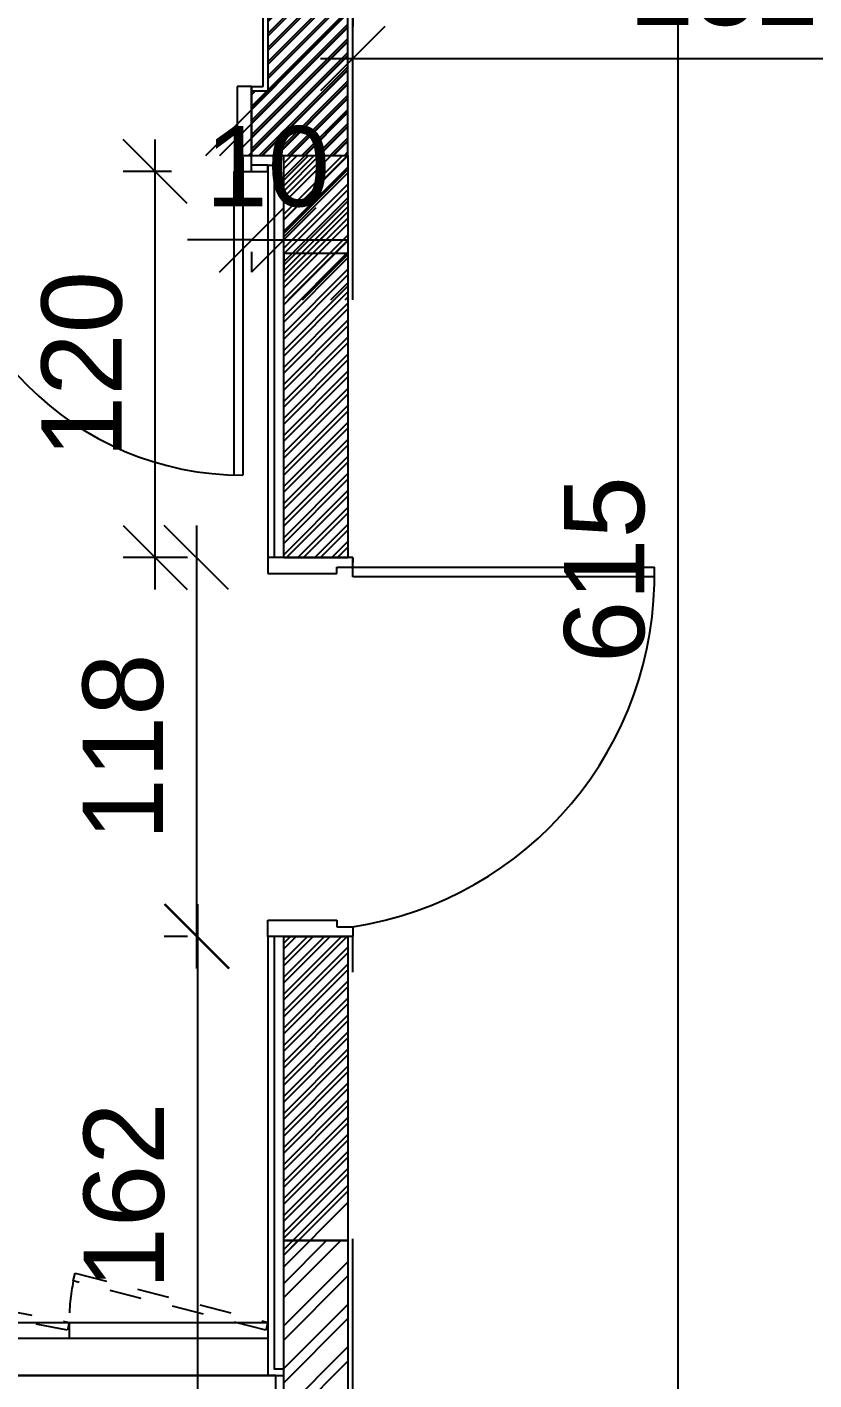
# Model space of a CAD drawing. Header units: metres. Extents: x 0 to 44.4, y -5.9 to 58.5.
# Drawn here: x 31.694 to 34.145, y 12.836 to 17.05 of the extents above; entities that cross this region are included whole.
import ezdxf

# ---------------------------------------------------------------- set-up
doc = ezdxf.new("R2010")
doc.units = ezdxf.units.M
doc.header["$MEASUREMENT"] = 0
doc.header["$PDMODE"] = 3
doc.header["$PDSIZE"] = 0.3
doc.linetypes.add('HIDDEN2', pattern=[0.1875, 0.125, -0.0625])
doc.layers.get('0').update_dxf_attribs({"linetype": 'CONTINUOUS'})
doc.layers.get('DEFPOINTS').update_dxf_attribs({"linetype": 'CONTINUOUS'})
for name, color, linetype in [('a-dim', 3, 'CONTINUOUS'), ('A-Door', 1, 'CONTINUOUS'), ('A-HATCH-CONC', 8, 'CONTINUOUS'), ('A-HATCH-WALL', 8, 'CONTINUOUS'), ('A-PLASTER', 8, 'CONTINUOUS'), ('A-PORTE', 1, 'CONTINUOUS'), ('A-proj-wood', 5, 'CONTINUOUS'), ('A-PROJECTION', 8, 'CONTINUOUS'), ('A-sect-marble', 1, 'CONTINUOUS'), ('A-WALL', 4, 'CONTINUOUS'), ('S-2ND-3RD-4-5-6TH$0$A-SHAFT 2-3-4-5-6', 8, 'CONTINUOUS'), ('S-2ND-3RD-4-5-6TH$0$A-STR 2-3-4-5-6', 2, 'CONTINUOUS')]:
    doc.layers.add(name, color=color, linetype=linetype)
doc.styles.add('A100-STEXT', font='ARIAL.TTF', dxfattribs={"height": 0.25})
doc.dimstyles.new('A100-DIM', dxfattribs={"dimtxt": 0.25, "dimasz": 0.2, "dimexe": 0.1, "dimexo": 0.3, "dimgap": 0.1, "dimtad": 1, "dimlfac": 100, "dimrnd": 0.5, "dimdsep": 46, "dimtxsty": 'A100-STEXT', "dimblk1": 'OBLIQUE', "dimblk2": 'OBLIQUE', "dimsah": 1, "dimcen": -0.05, "dimdle": 0.1, "dimclrd": 15, "dimclre": 15, "dimclrt": 256, "dimadec": 0, "dimazin": 0, "dimtfac": 0.28, "dimtix": 1, "dimtmove": 2, "dimatfit": 3, "dimldrblk": 'OBLIQUE', "dimfxl": 0, "dimtolj": 1, "dimarcsym": 0})
doc.dimstyles.new('dim-law', dxfattribs={"dimtxt": 0.25, "dimasz": 0.2, "dimexe": 0.1, "dimexo": 0.3, "dimgap": 0.1, "dimtad": 1, "dimlfac": 100, "dimdsep": 46, "dimtxsty": 'A100-STEXT', "dimblk1": 'OBLIQUE', "dimblk2": 'OBLIQUE', "dimsah": 1, "dimcen": -0.05, "dimdle": 0.1, "dimclrd": 15, "dimclre": 15, "dimclrt": 256, "dimadec": 0, "dimazin": 0, "dimtfac": 0.28, "dimtix": 1, "dimtmove": 2, "dimatfit": 3, "dimldrblk": 'OBLIQUE', "dimfxl": 0, "dimtolj": 1, "dimarcsym": 0})
pattern_1 = [(45, (-320.71739, 136.79094), (-0.022097087, 0.022097087), [])]
pattern_2 = [(45, (-139.766827, -8.86163), (-0.022097087, 0.022097087), [])]
pattern_3 = [(45, (-83.039656, -27.683513), (-0.026516504, 0.026516504), []), (45, (-83.021978, -27.683513), (-0.026516504, 0.026516504), [])]

# ---------------------------------------------------------------- blocks, each defined once
blk = doc.blocks.new('_OBLIQUE')
at = {"color": 0, "linetype": 'ByBlock'}
blk.add_line((-0.5, -0.5), (0.5, 0.5), dxfattribs=at)
blk = doc.blocks.new('*D944')
at = {"layer": 'a-dim', "color": 15, "lineweight": -2}
for p, q in [((32.2211, 15.4975), (32.2211, 14.1175)), ((32.1934, 15.3975), (32.1211, 15.3975)), ((32.1434, 14.2175), (32.1211, 14.2175))]:
    blk.add_line(p, q, dxfattribs=at)
at = {"layer": 'DEFPOINTS', "color": 0}
for p in [(32.4934, 15.3975), (32.2211, 14.2175), (32.4434, 14.2175)]:
    blk.add_point(p, dxfattribs=at)
at = {"layer": 'a-dim', "color": 15, "lineweight": -2, "xscale": 0.2, "yscale": 0.2, "zscale": 0.2}
for p, rotation in [((32.2211, 15.3975), 90), ((32.2211, 14.2175), 270)]:
    blk.add_blockref('_OBLIQUE', p, dxfattribs=dict(at, rotation=rotation))
at = {"layer": 'a-dim', "insert": (31.9935, 14.8075), "char_height": 0.25, "attachment_point": 5, "rotation": 90, "style": 'A100-STEXT'}
blk.add_mtext('\\A1;118', dxfattribs=at)
blk = doc.blocks.new('*D945')
at = {"layer": 'a-dim', "color": 15, "lineweight": -2}
for p, q in [((32.3934, 16.387), (32.1934, 16.387)), ((32.3934, 16.387), (32.4934, 16.387)), ((32.4934, 16.387), (32.6934, 16.387)), ((32.3934, 16.35), (32.3934, 16.287)), ((32.4934, 16.35), (32.4934, 16.287))]:
    blk.add_line(p, q, dxfattribs=at)
at = {"layer": 'DEFPOINTS', "color": 0}
for p in [(32.3934, 16.65), (32.4934, 16.65), (32.4934, 16.387)]:
    blk.add_point(p, dxfattribs=at)
at = {"layer": 'a-dim', "color": 15, "lineweight": -2, "xscale": 0.2, "yscale": 0.2, "zscale": 0.2}
blk.add_blockref('_OBLIQUE', (32.3934, 16.387), dxfattribs=at)
at = {"layer": 'a-dim', "color": 15, "lineweight": -2, "xscale": 0.2, "yscale": 0.2, "zscale": 0.2, "rotation": 180}
blk.add_blockref('_OBLIQUE', (32.4934, 16.387), dxfattribs=at)
at = {"layer": 'a-dim', "insert": (32.4434, 16.6146), "char_height": 0.25, "attachment_point": 5, "style": 'A100-STEXT'}
blk.add_mtext('\\A1;10', dxfattribs=at)
blk = doc.blocks.new('*D970')
at = {"layer": 'a-dim', "color": 15, "lineweight": -2}
for p, q in [((32.0928, 15.2975), (32.0928, 16.7)), ((32.1434, 16.6), (31.9928, 16.6)), ((32.1434, 15.3975), (31.9928, 15.3975))]:
    blk.add_line(p, q, dxfattribs=at)
at = {"layer": 'DEFPOINTS', "color": 0}
for p in [(32.0928, 16.6), (32.4434, 16.6), (32.4434, 15.3975)]:
    blk.add_point(p, dxfattribs=at)
at = {"layer": 'a-dim', "color": 15, "lineweight": -2, "xscale": 0.2, "yscale": 0.2, "zscale": 0.2}
for p, rotation in [((32.0928, 16.6), 90), ((32.0928, 15.3975), 270)]:
    blk.add_blockref('_OBLIQUE', p, dxfattribs=dict(at, rotation=rotation))
at = {"layer": 'a-dim', "insert": (31.8651, 15.9987), "char_height": 0.25, "attachment_point": 5, "rotation": 90, "style": 'A100-STEXT'}
blk.add_mtext('\\A1;120', dxfattribs=at)
blk = doc.blocks.new('*D947')
at = {"layer": 'a-dim', "color": 15, "lineweight": -2}
for p, q in [((32.2211, 15.4975), (32.2211, 14.1175)), ((32.1934, 15.3975), (32.1211, 15.3975)), ((32.1434, 14.2175), (32.1211, 14.2175))]:
    blk.add_line(p, q, dxfattribs=at)
at = {"layer": 'DEFPOINTS', "color": 0}
for p in [(32.4934, 15.3975), (32.2211, 14.2175), (32.4434, 14.2175)]:
    blk.add_point(p, dxfattribs=at)
at = {"layer": 'a-dim', "color": 15, "lineweight": -2, "xscale": 0.2, "yscale": 0.2, "zscale": 0.2}
for p, rotation in [((32.2211, 15.3975), 90), ((32.2211, 14.2175), 270)]:
    blk.add_blockref('_OBLIQUE', p, dxfattribs=dict(at, rotation=rotation))
at = {"layer": 'a-dim', "insert": (31.9935, 14.8075), "char_height": 0.25, "attachment_point": 5, "rotation": 90, "style": 'A100-STEXT'}
blk.add_mtext('\\A1;118', dxfattribs=at)
blk = doc.blocks.new('*D948')
at = {"layer": 'a-dim', "color": 15, "lineweight": -2}
for p, q in [((32.3934, 16.387), (32.1934, 16.387)), ((32.3934, 16.387), (32.4934, 16.387)), ((32.4934, 16.387), (32.6934, 16.387)), ((32.3934, 16.35), (32.3934, 16.287)), ((32.4934, 16.35), (32.4934, 16.287))]:
    blk.add_line(p, q, dxfattribs=at)
at = {"layer": 'DEFPOINTS', "color": 0}
for p in [(32.3934, 16.65), (32.4934, 16.65), (32.4934, 16.387)]:
    blk.add_point(p, dxfattribs=at)
at = {"layer": 'a-dim', "color": 15, "lineweight": -2, "xscale": 0.2, "yscale": 0.2, "zscale": 0.2}
blk.add_blockref('_OBLIQUE', (32.3934, 16.387), dxfattribs=at)
at = {"layer": 'a-dim', "color": 15, "lineweight": -2, "xscale": 0.2, "yscale": 0.2, "zscale": 0.2, "rotation": 180}
blk.add_blockref('_OBLIQUE', (32.4934, 16.387), dxfattribs=at)
at = {"layer": 'a-dim', "insert": (32.4434, 16.6146), "char_height": 0.25, "attachment_point": 5, "style": 'A100-STEXT'}
blk.add_mtext('\\A1;10', dxfattribs=at)
blk = doc.blocks.new('*D971')
at = {"layer": 'a-dim', "color": 15, "lineweight": -2}
for p, q in [((32.0928, 15.2975), (32.0928, 16.7)), ((32.1434, 16.6), (31.9928, 16.6)), ((32.1434, 15.3975), (31.9928, 15.3975))]:
    blk.add_line(p, q, dxfattribs=at)
at = {"layer": 'DEFPOINTS', "color": 0}
for p in [(32.0928, 16.6), (32.4434, 16.6), (32.4434, 15.3975)]:
    blk.add_point(p, dxfattribs=at)
at = {"layer": 'a-dim', "color": 15, "lineweight": -2, "xscale": 0.2, "yscale": 0.2, "zscale": 0.2}
for p, rotation in [((32.0928, 16.6), 90), ((32.0928, 15.3975), 270)]:
    blk.add_blockref('_OBLIQUE', p, dxfattribs=dict(at, rotation=rotation))
at = {"layer": 'a-dim', "insert": (31.8651, 15.9987), "char_height": 0.25, "attachment_point": 5, "rotation": 90, "style": 'A100-STEXT'}
blk.add_mtext('\\A1;120', dxfattribs=at)
blk = doc.blocks.new('*D952')
at = {"layer": 'a-dim', "color": 15, "lineweight": -2}
for p, q in [((33.7211, 18.535), (33.7211, 12.185)), ((33.0084, 18.435), (33.8211, 18.435)), ((33.0084, 12.285), (33.8211, 12.285))]:
    blk.add_line(p, q, dxfattribs=at)
at = {"layer": 'DEFPOINTS', "color": 0}
for p in [(32.7084, 18.435), (32.7084, 12.285), (33.7211, 12.285)]:
    blk.add_point(p, dxfattribs=at)
at = {"layer": 'a-dim', "color": 15, "lineweight": -2, "xscale": 0.2, "yscale": 0.2, "zscale": 0.2}
for p, rotation in [((33.7211, 18.435), 90), ((33.7211, 12.285), 270)]:
    blk.add_blockref('_OBLIQUE', p, dxfattribs=dict(at, rotation=rotation))
at = {"layer": 'a-dim', "insert": (33.4934, 15.36), "char_height": 0.25, "attachment_point": 5, "rotation": 90, "style": 'A100-STEXT'}
blk.add_mtext('\\A1;615', dxfattribs=at)
blk = doc.blocks.new('*D953')
at = {"layer": 'a-dim', "color": 15, "lineweight": -2}
for p, q in [((32.7084, 17.115), (32.7084, 17.0515)), ((35.0284, 17.115), (35.0284, 17.0515)), ((35.1284, 16.9515), (32.6084, 16.9515))]:
    blk.add_line(p, q, dxfattribs=at)
at = {"layer": 'DEFPOINTS', "color": 0}
for p in [(32.7084, 16.9515), (32.7084, 16.815), (35.0284, 16.815)]:
    blk.add_point(p, dxfattribs=at)
at = {"layer": 'a-dim', "color": 15, "lineweight": -2, "xscale": 0.2, "yscale": 0.2, "zscale": 0.2}
for p, rotation in [((32.7084, 16.9515), 179.9999999989713), ((35.0284, 16.9515), 359.9999999989712)]:
    blk.add_blockref('_OBLIQUE', p, dxfattribs=dict(at, rotation=rotation))
at = {"layer": 'a-dim', "insert": (33.8684, 17.1793), "char_height": 0.25, "attachment_point": 5, "rotation": 360, "style": 'A100-STEXT'}
blk.add_mtext('\\A1;232', dxfattribs=at)

msp = doc.modelspace()

# ---------------------------------------------------------------- hatches: boundary and pattern name
at = {"layer": 'A-HATCH-CONC'}
h = msp.add_hatch(dxfattribs=at)
h.set_pattern_fill('ANSI31', color=256, scale=0.25, angle=-720, style=0)
h.set_pattern_definition(pattern_2)
h.paths.add_polyline_path([(32.39337, 16.85), (32.39337, 16.65), (32.69337, 16.65), (32.69337, 17.15), (32.44337, 17.15), (32.44337, 17.05), (32.44337, 16.85)])
h.paths.add_polyline_path([(31.34337, 16.65), (31.34337, 17.05), (27.76837, 17.05), (27.76837, 20.15658), (27.36837, 20.15658), (27.36837, 3.57), (27.76837, 3.57), (27.76837, 12.85), (29.61837, 12.85), (29.91837, 12.85), (29.91837, 13.5), (29.66837, 13.5), (29.66837, 13.1), (29.36837, 13.1), (29.36837, 13.15), (27.76837, 13.15), (27.76837, 16.65), (29.36837, 16.65), (29.36837, 16.7), (29.66837, 16.7), (29.66837, 16.3), (29.91837, 16.3), (29.91837, 16.65)])
h = msp.add_hatch(dxfattribs=at)
h.set_pattern_fill('ANSI31', color=256, scale=0.25, angle=-720, style=0)
h.set_pattern_definition(pattern_2)
h.paths.add_polyline_path([(32.39337, 16.85), (32.39337, 16.65), (32.69337, 16.65), (32.69337, 17.15), (32.44337, 17.15), (32.44337, 17.05), (32.44337, 16.85)])
h.paths.add_polyline_path([(31.34337, 16.65), (31.34337, 17.05), (27.76837, 17.05), (27.76837, 20.15658), (27.36837, 20.15658), (27.36837, 3.57), (27.76837, 3.57), (27.76837, 12.85), (29.61837, 12.85), (29.91837, 12.85), (29.91837, 13.5), (29.66837, 13.5), (29.66837, 13.1), (29.36837, 13.1), (29.36837, 13.15), (27.76837, 13.15), (27.76837, 16.65), (29.36837, 16.65), (29.36837, 16.7), (29.66837, 16.7), (29.66837, 16.3), (29.91837, 16.3), (29.91837, 16.65)])
h = msp.add_hatch(dxfattribs=at)
h.set_pattern_fill('ANSI31', color=256, scale=0.25, style=0)
h.set_pattern_definition(pattern_1)
h.paths.add_polyline_path([(32.44337, 16.85), (32.39337, 16.85), (32.39337, 16.65), (32.69337, 16.65), (32.69337, 17.15), (32.44337, 17.15), (32.44337, 17.05)])
h = msp.add_hatch(dxfattribs=at)
h.set_pattern_fill('ANSI31', color=256, scale=0.25, style=0)
h.set_pattern_definition(pattern_1)
h.paths.add_polyline_path([(32.44337, 16.85), (32.39337, 16.85), (32.39337, 16.65), (32.69337, 16.65), (32.69337, 17.15), (32.44337, 17.15), (32.44337, 17.05)])
at = {"layer": 'A-HATCH-WALL'}
h = msp.add_hatch(dxfattribs=at)
h.set_pattern_fill('ANSI32', color=256, scale=0.25, style=0)
h.paths.add_polyline_path([(32.69337, 16.65), (32.49337, 16.65), (32.49337, 16.2), (32.69337, 16.2)])
h = msp.add_hatch(dxfattribs=at)
h.set_pattern_fill('ANSI32', color=256, scale=0.1, style=0)
h.set_pattern_definition(pattern_3)
h.paths.add_polyline_path([(32.49337, 15.3975), (32.69337, 15.3975), (32.69337, 16.65), (32.49337, 16.65)])
h = msp.add_hatch(dxfattribs=at)
h.set_pattern_fill('ANSI32', color=256, scale=0.25, style=0)
h.paths.add_polyline_path([(32.69337, 16.65), (32.49337, 16.65), (32.49337, 16.2), (32.69337, 16.2)])
h = msp.add_hatch(dxfattribs=at)
h.set_pattern_fill('ANSI32', color=256, scale=0.1, style=0)
h.set_pattern_definition(pattern_3)
h.paths.add_polyline_path([(32.49337, 15.3975), (32.69337, 15.3975), (32.69337, 16.65), (32.49337, 16.65)])

# ---------------------------------------------------------------- linework, layer by layer
at = {"layer": 'a-dim', "color": 15}
for p, q in [((32.22432, 14.3175), (32.22432, 12.5)), ((32.22432, 14.3175), (32.22432, 12.5)), ((32.19337, 14.2175), (32.12432, 14.2175)), ((32.19337, 14.2175), (32.12432, 14.2175))]:
    msp.add_line(p, q, dxfattribs=at)
at = {"layer": 'a-dim'}
for p, q in [((32.49337, 12.6), (32.49337, 14.2175)), ((32.49337, 14.2175), (32.69337, 14.2175)), ((32.49337, 12.6), (32.49337, 14.2175)), ((32.49337, 14.2175), (32.69337, 14.2175)), ((32.69337, 14.2175), (32.69337, 13.06964)), ((32.69337, 14.2175), (32.69337, 13.06964))]:
    msp.add_line(p, q, dxfattribs=at)
at = {"layer": 'A-Door', "linetype": 'HIDDEN2', "ltscale": 0.5}
for points in [[(32.43717, 12.99078), (31.83771, 13.14407), (31.84391, 13.16829), (32.44337, 13.015)], [(31.8199, 12.99045), (31.21226, 13.10715), (31.21697, 13.1317), (31.82462, 13.015)]]:
    msp.add_lwpolyline(points, close=True, dxfattribs=at)
msp.add_arc((32.49286, 13.0124), 0.66824, 168.6366, 179.77711, dxfattribs=at)
at = {"layer": 'A-HATCH-CONC'}
for p, q in [((32.25054, 16.65), (32.69337, 17.09282)), ((32.29474, 16.65), (32.69337, 17.04863)), ((32.33893, 16.65), (32.69337, 17.00444)), ((32.38313, 16.65), (32.69337, 16.96024)), ((32.38313, 16.65), (32.69337, 16.96024)), ((32.38313, 16.65), (32.69337, 16.96024)), ((32.42732, 16.65), (32.69337, 16.91605)), ((32.42732, 16.65), (32.69337, 16.91605)), ((32.42732, 16.65), (32.69337, 16.91605)), ((32.47151, 16.65), (32.69337, 16.87185)), ((32.47151, 16.65), (32.69337, 16.87185)), ((32.47151, 16.65), (32.69337, 16.87185)), ((32.51571, 16.65), (32.69337, 16.82766)), ((32.51571, 16.65), (32.69337, 16.82766)), ((32.51571, 16.65), (32.69337, 16.82766)), ((32.5599, 16.65), (32.69337, 16.78347)), ((32.5599, 16.65), (32.69337, 16.78347)), ((32.5599, 16.65), (32.69337, 16.78347)), ((32.6041, 16.65), (32.69337, 16.73927)), ((32.6041, 16.65), (32.69337, 16.73927)), ((32.6041, 16.65), (32.69337, 16.73927)), ((32.64829, 16.65), (32.69337, 16.69508)), ((32.64829, 16.65), (32.69337, 16.69508)), ((32.64829, 16.65), (32.69337, 16.69508)), ((32.69249, 16.65), (32.69337, 16.65088)), ((32.69249, 16.65), (32.69337, 16.65088)), ((32.69249, 16.65), (32.69337, 16.65088))]:
    msp.add_line(p, q, dxfattribs=at)
at = {"layer": 'A-HATCH-WALL'}
for p, q in [((32.49337, 16.58347), (32.5599, 16.65)), ((32.49337, 16.45088), (32.69249, 16.65)), ((32.49337, 16.53927), (32.6041, 16.65)), ((32.49337, 16.40669), (32.69337, 16.60669)), ((32.52007, 16.345), (32.69337, 16.5183)), ((32.56426, 16.345), (32.69337, 16.47411)), ((32.49337, 14.19619), (32.51468, 14.2175)), ((32.49337, 14.14316), (32.56771, 14.2175)), ((32.49337, 14.09013), (32.62074, 14.2175)), ((32.49337, 14.03709), (32.67378, 14.2175)), ((32.49337, 14.17851), (32.53235, 14.2175)), ((32.49337, 14.12548), (32.58539, 14.2175)), ((32.49337, 14.07245), (32.63842, 14.2175)), ((32.49337, 14.01941), (32.69145, 14.2175)), ((32.49337, 14.19619), (32.51468, 14.2175)), ((32.49337, 14.14316), (32.56771, 14.2175)), ((32.49337, 14.09013), (32.62074, 14.2175)), ((32.49337, 14.03709), (32.67378, 14.2175)), ((32.49337, 14.17851), (32.53235, 14.2175)), ((32.49337, 14.12548), (32.58539, 14.2175)), ((32.49337, 14.07245), (32.63842, 14.2175)), ((32.49337, 14.01941), (32.69145, 14.2175)), ((32.49337, 13.98406), (32.69337, 14.18406)), ((32.49337, 13.98406), (32.69337, 14.18406)), ((32.49337, 13.96638), (32.69337, 14.16638)), ((32.49337, 13.96638), (32.69337, 14.16638)), ((32.49337, 13.93103), (32.69337, 14.13103)), ((32.49337, 13.93103), (32.69337, 14.13103)), ((32.49337, 13.91335), (32.69337, 14.11335)), ((32.49337, 13.91335), (32.69337, 14.11335)), ((32.49337, 13.87799), (32.69337, 14.07799)), ((32.49337, 13.87799), (32.69337, 14.07799)), ((32.49337, 13.86032), (32.69337, 14.06032)), ((32.49337, 13.86032), (32.69337, 14.06032)), ((32.49337, 13.82496), (32.69337, 14.02496)), ((32.49337, 13.82496), (32.69337, 14.02496)), ((32.49337, 13.80728), (32.69337, 14.00728)), ((32.49337, 13.80728), (32.69337, 14.00728)), ((32.49337, 13.77193), (32.69337, 13.97193)), ((32.49337, 13.77193), (32.69337, 13.97193)), ((32.49337, 13.75425), (32.69337, 13.95425)), ((32.49337, 13.75425), (32.69337, 13.95425)), ((32.49337, 13.71889), (32.69337, 13.91889)), ((32.49337, 13.71889), (32.69337, 13.91889)), ((32.49337, 13.70122), (32.69337, 13.90122)), ((32.49337, 13.70122), (32.69337, 13.90122)), ((32.49337, 13.66586), (32.69337, 13.86586)), ((32.49337, 13.66586), (32.69337, 13.86586)), ((32.49337, 13.64818), (32.69337, 13.84818)), ((32.49337, 13.64818), (32.69337, 13.84818)), ((32.49337, 13.61283), (32.69337, 13.81283)), ((32.49337, 13.61283), (32.69337, 13.81283)), ((32.49337, 13.59515), (32.69337, 13.79515)), ((32.49337, 13.59515), (32.69337, 13.79515)), ((32.49337, 13.5598), (32.69337, 13.7598)), ((32.49337, 13.5598), (32.69337, 13.7598)), ((32.49337, 13.54212), (32.69337, 13.74212)), ((32.49337, 13.54212), (32.69337, 13.74212)), ((32.49337, 13.50676), (32.69337, 13.70676)), ((32.49337, 13.50676), (32.69337, 13.70676)), ((32.49337, 13.48908), (32.69337, 13.68908)), ((32.49337, 13.48908), (32.69337, 13.68908)), ((32.49337, 13.45373), (32.69337, 13.65373)), ((32.49337, 13.45373), (32.69337, 13.65373)), ((32.49337, 13.43605), (32.69337, 13.63605)), ((32.49337, 13.43605), (32.69337, 13.63605)), ((32.49337, 13.4007), (32.69337, 13.6007)), ((32.49337, 13.4007), (32.69337, 13.6007)), ((32.49337, 13.38302), (32.69337, 13.58302)), ((32.49337, 13.38302), (32.69337, 13.58302)), ((32.49337, 13.34766), (32.69337, 13.54766)), ((32.49337, 13.34766), (32.69337, 13.54766)), ((32.49337, 13.32999), (32.69337, 13.52999)), ((32.49337, 13.32999), (32.69337, 13.52999)), ((32.49337, 13.29463), (32.69337, 13.49463)), ((32.49337, 13.29463), (32.69337, 13.49463)), ((32.49337, 13.27695), (32.69337, 13.47695)), ((32.49337, 13.27695), (32.69337, 13.47695)), ((32.49337, 13.2416), (32.69337, 13.4416)), ((32.49337, 13.2416), (32.69337, 13.4416)), ((32.49337, 13.22392), (32.69337, 13.42392)), ((32.49337, 13.22392), (32.69337, 13.42392)), ((32.49337, 13.18856), (32.69337, 13.38856)), ((32.49337, 13.18856), (32.69337, 13.38856)), ((32.49337, 13.2689), (32.49447, 13.27)), ((32.49337, 13.13632), (32.62705, 13.27)), ((32.49337, 13.22471), (32.53866, 13.27)), ((32.49337, 13.09213), (32.67124, 13.27)), ((32.49337, 13.00374), (32.69337, 13.20374)), ((32.49337, 12.95954), (32.69337, 13.15954)), ((32.49337, 12.87116), (32.69337, 13.07116)), ((32.49337, 12.82696), (32.69337, 13.02696)), ((32.49337, 12.73857), (32.69337, 12.93857)), ((32.49337, 12.69438), (32.69337, 12.89438))]:
    msp.add_line(p, q, dxfattribs=at)
at = {"layer": 'A-PLASTER'}
for p, q in [((32.70837, 16.345), (32.70837, 17.15)), ((32.70837, 15.3975), (32.70837, 15.3825)), ((32.70837, 15.3975), (32.70837, 15.3825)), ((32.70837, 14.10598), (32.70837, 14.21598)), ((32.70837, 14.10598), (32.70837, 14.21598))]:
    msp.add_line(p, q, dxfattribs=at)
for points in [[(28.39837, 20.03), (28.39837, 20.015), (32.42837, 20.015), (32.42837, 16.865)], [(28.39837, 20.03), (28.39837, 20.015), (32.42837, 20.015), (32.42837, 16.865)], [(32.70837, 16.2), (32.70837, 17.15)], [(32.70837, 16.2), (32.70837, 17.15)], [(32.39337, 16.865), (32.42837, 16.865), (32.42837, 16.865)], [(32.39337, 16.865), (32.42837, 16.865), (32.42837, 16.865)], [(29.63516, 12.285), (32.70837, 12.285), (32.70837, 13.275)]]:
    msp.add_lwpolyline(points, dxfattribs=at)
at = {"layer": 'A-PORTE'}
for p, q in [((32.39337, 16.865), (32.34837, 16.865)), ((32.34837, 16.865), (32.34837, 16.645)), ((32.39337, 16.865), (32.34837, 16.865)), ((32.34837, 16.865), (32.34837, 16.645)), ((32.39337, 16.865), (32.34837, 16.865)), ((32.34837, 16.865), (32.34837, 16.645)), ((32.39337, 16.865), (32.34837, 16.865)), ((32.34837, 16.865), (32.34837, 16.645)), ((32.39337, 16.6), (32.39337, 16.865)), ((32.39337, 16.6), (32.39337, 16.865)), ((32.39337, 16.6), (32.39337, 16.865)), ((32.39337, 16.6), (32.39337, 16.865)), ((32.34837, 16.645), (32.36637, 16.645)), ((32.34837, 16.645), (32.36637, 16.645)), ((32.34837, 16.645), (32.36637, 16.645)), ((32.34837, 16.645), (32.36637, 16.645)), ((32.36637, 16.645), (32.36637, 16.6)), ((32.36637, 16.645), (32.36637, 16.6)), ((32.36637, 16.645), (32.36637, 16.6)), ((32.36637, 16.645), (32.36637, 16.6)), ((32.33937, 16.6), (32.37537, 16.6)), ((32.33937, 15.654), (32.33937, 16.6)), ((32.33937, 16.6), (32.37537, 16.6)), ((32.33937, 16.6), (32.37537, 16.6)), ((32.33937, 15.654), (32.33937, 16.6)), ((32.33937, 16.6), (32.37537, 16.6)), ((32.36637, 16.6), (32.39337, 16.6)), ((32.36637, 16.6), (32.36637, 15.654)), ((32.36637, 16.6), (32.39337, 16.6)), ((32.36637, 16.6), (32.39337, 16.6)), ((32.36637, 16.6), (32.36637, 15.654)), ((32.36637, 16.6), (32.39337, 16.6)), ((32.44337, 15.3975), (32.44337, 15.3475)), ((32.70837, 15.3975), (32.44337, 15.3975)), ((32.44337, 15.3975), (32.44337, 15.3475)), ((32.70837, 15.3975), (32.44337, 15.3975)), ((32.70837, 15.3675), (32.70837, 15.3975)), ((32.70837, 15.3675), (32.70837, 15.3975)), ((32.44337, 15.3475), (32.65837, 15.3475)), ((32.44337, 15.3475), (32.65837, 15.3475)), ((32.65837, 15.3675), (32.70837, 15.3675)), ((32.65837, 15.3475), (32.65837, 15.3675)), ((32.65837, 15.3675), (32.70837, 15.3675)), ((32.65837, 15.3475), (32.65837, 15.3675)), ((32.70837, 15.3375), (32.70837, 15.3775)), ((32.70837, 15.3375), (32.70837, 15.3775)), ((32.70837, 15.3675), (33.64837, 15.3675)), ((32.70837, 15.3675), (33.64837, 15.3675)), ((33.64837, 15.3375), (32.70837, 15.3375)), ((33.64837, 15.3375), (32.70837, 15.3375)), ((32.44337, 14.2175), (32.44337, 14.2675)), ((32.44337, 14.2675), (32.65837, 14.2675)), ((32.44337, 14.2175), (32.44337, 14.2675)), ((32.44337, 14.2675), (32.65837, 14.2675)), ((32.65837, 14.2675), (32.65837, 14.2475)), ((32.65837, 14.2675), (32.65837, 14.2475)), ((32.65837, 14.2475), (32.70837, 14.2475)), ((32.65837, 14.2475), (32.70837, 14.2475)), ((32.70837, 14.2475), (32.70837, 14.2175)), ((32.70837, 14.2475), (32.70837, 14.2175)), ((32.70837, 14.2175), (32.44337, 14.2175)), ((32.70837, 14.2175), (32.44337, 14.2175))]:
    msp.add_line(p, q, dxfattribs=at)
at = {"layer": 'A-PORTE', "ltscale": 4}
msp.add_line((31.82462, 13.015), (31.82462, 12.965), dxfattribs=at)
at = {"layer": 'A-PORTE'}
msp.add_lwpolyline([(29.96837, 13.015), (32.44337, 13.015), (32.44337, 12.965), (29.96837, 12.965)], close=True, dxfattribs=at)
for centre, radius, start, end in [((32.36637, 16.6), 0.946, 180, 270), ((32.36637, 16.6), 0.946, 180, 270), ((32.54029, 15.34303), 1.10835, 278.72248, 1.26501), ((32.54029, 15.34303), 1.10835, 278.72248, 1.26501)]:
    msp.add_arc(centre, radius, start, end, dxfattribs=at)
at = {"layer": 'A-proj-wood'}
for p, q in [((32.44337, 16.62), (32.44337, 16.2)), ((32.44337, 16.62), (32.46337, 16.62)), ((32.44337, 16.62), (32.44337, 15.3975)), ((32.44337, 16.62), (32.44337, 15.3975)), ((32.44337, 16.62), (32.44337, 15.3975)), ((32.44337, 16.62), (32.44337, 15.3975)), ((32.46337, 16.62), (32.46337, 16.345)), ((32.46337, 16.62), (32.46337, 15.3975)), ((32.46337, 16.62), (32.46337, 15.3975)), ((32.46337, 16.62), (32.46337, 15.3975)), ((32.46337, 16.62), (32.46337, 15.3975)), ((32.44337, 14.2175), (32.44337, 12.85)), ((32.44337, 14.2175), (32.44337, 12.85)), ((32.44337, 14.2175), (32.44337, 12.85)), ((32.44337, 14.2175), (32.44337, 12.85)), ((32.44337, 14.2175), (32.44337, 12.85)), ((32.44337, 14.2175), (32.44337, 12.85)), ((32.46337, 14.2175), (32.46337, 12.87)), ((32.46337, 14.2175), (32.46337, 12.87)), ((32.46337, 14.2175), (32.46337, 12.87)), ((32.46337, 14.2175), (32.46337, 12.87)), ((32.46337, 14.2175), (32.46337, 12.87)), ((32.46337, 14.2175), (32.46337, 12.87))]:
    msp.add_line(p, q, dxfattribs=at)
for points in [[(32.44337, 13.32), (32.44337, 12.85), (32.49337, 12.85)], [(32.46337, 13.27), (32.46337, 12.87), (32.49337, 12.87)]]:
    msp.add_lwpolyline(points, dxfattribs=at)
at = {"layer": 'A-PROJECTION', "ltscale": 4}
msp.add_line((29.93337, 12.85), (32.47837, 12.85), dxfattribs=at)
at = {"layer": 'A-sect-marble'}
msp.add_lwpolyline([(32.39337, 16.6), (32.44337, 16.6), (32.44337, 16.62), (32.39337, 16.62)], dxfattribs=at)
msp.add_lwpolyline([(32.39337, 16.6), (32.44337, 16.6), (32.44337, 16.62), (32.39337, 16.62)], dxfattribs=at)
msp.add_lwpolyline([(32.39337, 16.6), (32.44337, 16.6), (32.44337, 16.62), (32.39337, 16.62)], dxfattribs=at)
msp.add_lwpolyline([(32.39337, 16.6), (32.44337, 16.6), (32.44337, 16.62), (32.39337, 16.62)], dxfattribs=at)
msp.add_lwpolyline([(32.39337, 16.6), (32.44337, 16.6), (32.44337, 16.62), (32.39337, 16.62)], dxfattribs=at)
msp.add_lwpolyline([(32.39337, 16.6), (32.44337, 16.6), (32.44337, 16.62), (32.39337, 16.62)], dxfattribs=at)
msp.add_lwpolyline([(32.39337, 16.6), (32.44337, 16.6), (32.44337, 16.62), (32.39337, 16.62)], dxfattribs=at)
msp.add_lwpolyline([(32.39337, 16.6), (32.44337, 16.6), (32.44337, 16.62), (32.39337, 16.62)], dxfattribs=at)
msp.add_lwpolyline([(32.39337, 16.6), (32.44337, 16.6), (32.44337, 16.62), (32.39337, 16.62)], dxfattribs=at)
msp.add_lwpolyline([(32.39337, 16.6), (32.44337, 16.6), (32.44337, 16.62), (32.39337, 16.62)], dxfattribs=at)
msp.add_lwpolyline([(32.39337, 16.6), (32.44337, 16.6), (32.44337, 16.62), (32.39337, 16.62)], dxfattribs=at)
msp.add_lwpolyline([(32.39337, 16.6), (32.44337, 16.6), (32.44337, 16.62), (32.39337, 16.62)], dxfattribs=at)
at = {"layer": 'A-WALL'}
for p, q in [((32.49337, 16.3), (32.49337, 16.65)), ((32.49337, 16.2), (32.49337, 16.65)), ((32.49337, 15.3975), (32.49337, 16.65)), ((32.49337, 16.2), (32.49337, 16.65)), ((32.49337, 15.3975), (32.49337, 16.65)), ((32.69337, 16.65), (32.69337, 16.345)), ((32.69337, 16.65), (32.69337, 16.2)), ((32.69337, 16.65), (32.69337, 15.3975)), ((32.69337, 16.65), (32.69337, 16.2)), ((32.69337, 16.65), (32.69337, 15.3975)), ((32.69337, 16.345), (32.49337, 16.345)), ((32.49337, 15.3975), (32.69337, 15.3975)), ((32.69337, 15.3975), (32.49337, 15.3975)), ((32.49337, 15.3975), (32.69337, 15.3975)), ((32.69337, 15.3975), (32.49337, 15.3975)), ((32.69337, 15.3975), (32.69337, 15.3975)), ((32.69337, 15.3975), (32.69337, 15.3975)), ((32.49337, 14.2175), (32.69337, 14.2175)), ((32.49337, 12.6), (32.49337, 14.2175)), ((32.69337, 14.2175), (32.49337, 14.2175)), ((32.49337, 12.6), (32.49337, 14.2175)), ((32.69337, 14.2175), (32.49337, 14.2175)), ((32.49337, 12.6), (32.49337, 14.2175)), ((32.49337, 14.2175), (32.69337, 14.2175)), ((32.49337, 14.2175), (32.69337, 14.2175)), ((32.49337, 12.6), (32.49337, 14.2175)), ((32.69337, 14.2175), (32.49337, 14.2175)), ((32.49337, 12.6), (32.49337, 14.2175)), ((32.69337, 14.2175), (32.49337, 14.2175)), ((32.49337, 12.6), (32.49337, 14.2175)), ((32.49337, 14.2175), (32.69337, 14.2175)), ((32.69337, 14.2175), (32.69337, 12.4)), ((32.69337, 14.2175), (32.69337, 13.06964)), ((32.69337, 14.2175), (32.69337, 12.4)), ((32.69337, 14.2175), (32.69337, 13.06964)), ((32.49337, 12.6), (32.49337, 13.375)), ((32.49337, 13.27), (32.69337, 13.27)), ((32.69337, 13.27), (32.49337, 13.27)), ((32.69337, 13.27), (32.69337, 12.3))]:
    msp.add_line(p, q, dxfattribs=at)
at = {"layer": 'S-2ND-3RD-4-5-6TH$0$A-SHAFT 2-3-4-5-6'}
msp.add_lwpolyline([(29.91837, 12.6), (32.46837, 12.6), (32.46837, 12.85), (29.91837, 12.85)], close=True, dxfattribs=at)
at = {"layer": 'S-2ND-3RD-4-5-6TH$0$A-STR 2-3-4-5-6'}
for p, q in [((32.44337, 17.15), (32.44337, 16.85)), ((32.44337, 17.15), (32.44337, 16.85)), ((32.39337, 16.865), (32.39337, 16.65)), ((32.39337, 16.865), (32.39337, 16.65)), ((32.39337, 16.85), (32.39337, 16.65)), ((32.44337, 16.85), (32.39337, 16.85)), ((32.39337, 16.85), (32.39337, 16.65)), ((32.44337, 16.85), (32.39337, 16.85)), ((32.34337, 16.65), (32.69337, 16.65)), ((32.34337, 16.65), (32.69337, 16.65)), ((32.39337, 16.65), (32.69337, 16.65)), ((32.39337, 16.65), (32.69337, 16.65))]:
    msp.add_line(p, q, dxfattribs=at)
msp.add_lwpolyline([(32.39337, 16.65), (32.69337, 16.65), (32.69337, 17.15), (32.44337, 17.15), (32.44337, 17.05)], dxfattribs=at)
msp.add_lwpolyline([(32.39337, 16.65), (32.69337, 16.65), (32.69337, 17.15), (32.44337, 17.15), (32.44337, 17.05)], dxfattribs=at)

# ---------------------------------------------------------------- block references
at = {"layer": 'a-dim', "color": 15, "xscale": 0.1999999999999957, "yscale": 0.1999999999999957, "zscale": 0.2, "rotation": 90}
msp.add_blockref('_OBLIQUE', (32.22432, 14.2175), dxfattribs=at)
msp.add_blockref('_OBLIQUE', (32.22432, 14.2175), dxfattribs=at)

# ---------------------------------------------------------------- texts
at = {"layer": 'a-dim', "insert": (31.99668, 13.40875), "char_height": 0.25, "attachment_point": 5, "rotation": 90, "style": 'A100-STEXT'}
msp.add_mtext('\\A1;162', dxfattribs=at)
msp.add_mtext('\\A1;162', dxfattribs=at)

# ---------------------------------------------------------------- dimensions: what is measured, and where the dimension line sits
at = {"layer": 'a-dim'}
for p1, p2, distance, picture, middle in [((32.70837, 18.435), (32.70837, 12.285), 1.01271, '*D952', (33.49343, 15.36)), ((35.02837, 16.815), (32.70837, 16.815), -0.13652, '*D953', (33.86837, 17.17925))]:
    dim = msp.add_aligned_dim(p1=p1, p2=p2, distance=distance, dimstyle='dim-law', dxfattribs=at)
    dim.commit()
    dim.dimension.update_dxf_attribs({"geometry": picture, "text_midpoint": middle})
for picture in ['*D945', '*D948']:
    dim = msp.add_linear_dim(base=(32.49337, 16.387), p1=(32.39337, 16.65), p2=(32.49337, 16.65), dimstyle='A100-DIM', dxfattribs=at)
    dim.commit()
    dim.dimension.update_dxf_attribs({"geometry": picture, "text_midpoint": (32.44337, 16.61464)})
for base, p1, p2, picture, middle in [((32.09276, 16.6), (32.44337, 15.3975), (32.44337, 16.6), '*D970', (31.86512, 15.99875)), ((32.09276, 16.6), (32.44337, 15.3975), (32.44337, 16.6), '*D971', (31.86512, 15.99875)), ((32.2211, 14.2175), (32.49337, 15.3975), (32.44337, 14.2175), '*D944', (31.99346, 14.8075)), ((32.2211, 14.2175), (32.49337, 15.3975), (32.44337, 14.2175), '*D947', (31.99346, 14.8075))]:
    dim = msp.add_linear_dim(base=base, p1=p1, p2=p2, angle=90, dimstyle='A100-DIM', dxfattribs=at)
    dim.commit()
    dim.dimension.update_dxf_attribs({"geometry": picture, "text_midpoint": middle})

doc.saveas('drawing.dxf')
